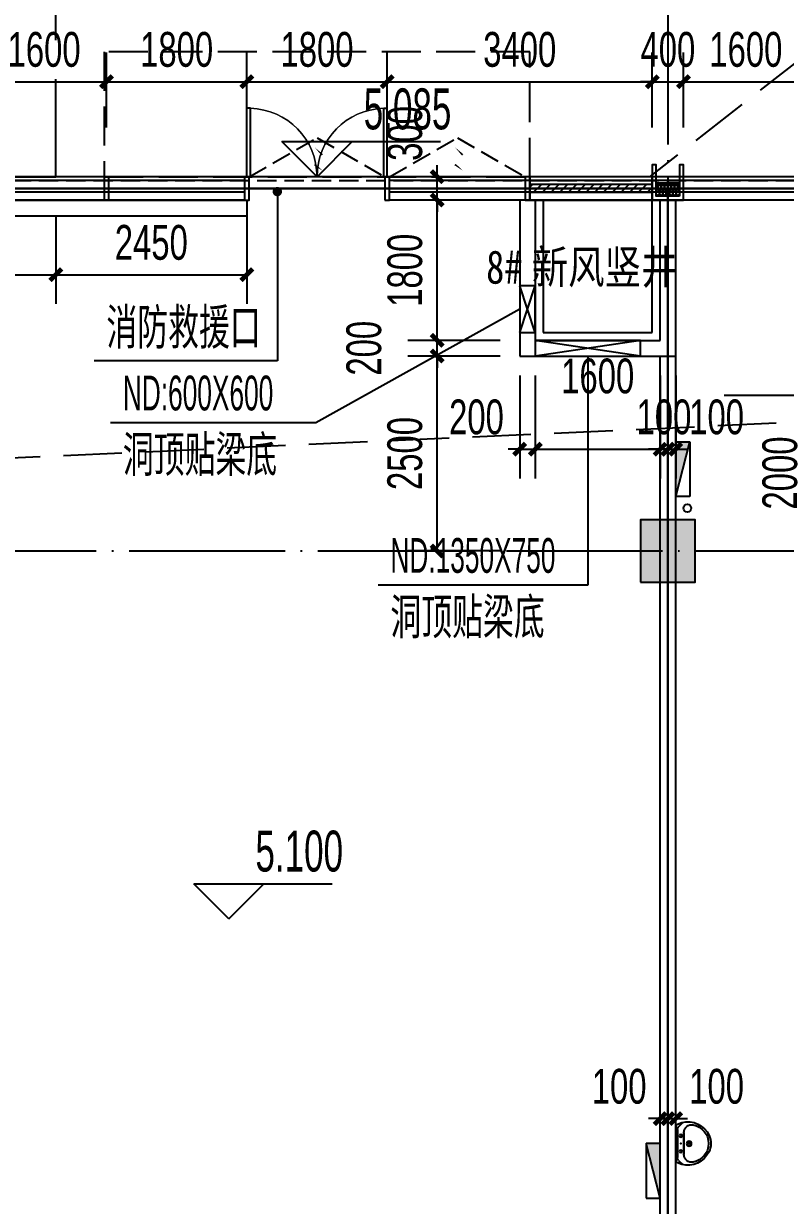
# Model space of a CAD drawing. Extents: x -409435 to 356702, y -107829 to 330904.
# Drawn here: x 69138 to 78907, y 97408 to 112563 of the extents above; entities that cross this region are included whole.
import ezdxf
from ezdxf.xclip import XClip

# ---------------------------------------------------------------- set-up
doc = ezdxf.new("R2010")
doc.units = 0
doc.header["$LTSCALE"] = 1000
doc.header["$MEASUREMENT"] = 0
doc.header["$XCLIPFRAME"] = 0
for name, pattern in [('104-14# 核心筒$0$DOTE', [2.42, 2, -0.2, 0.02, -0.2]), ('14#楼幕墙$0$DASH', [0.35, 0.25, -0.1]), ('X-104 14#平面$0$$0$DASH', [0.35, 0.25, -0.1]), ('X-104 14#平面$0$109 3#平面$0$DASH', [0.35, 0.25, -0.1]), ('X-104 14#平面$0$DASH', [0.35, 0.25, -0.1])]:
    doc.linetypes.add(name, pattern=pattern)
for name, color, linetype in [('01-标注_尺寸', 124, 'Continuous'), ('01-标注_符号', 200, 'Continuous'), ('02-TEXT_标注', 130, 'Continuous'), ('104-14# 核心筒$0$A_AXIS-轴线', 36, '104-14# 核心筒$0$DOTE'), ('104-14# 核心筒$0$A_STR-砼柱', 51, 'Continuous'), ('14#楼幕墙$0$A-C_玻璃幕墙', 140, 'Continuous'), ('14#楼幕墙$0$A-C_窗', 140, 'Continuous'), ('14#楼幕墙$0$A-C_门', 150, 'Continuous'), ('PUB_HATCH', 8, 'Continuous'), ('X-104 14#平面$0$01-标注_标高', 200, 'Continuous'), ('X-104 14#平面$0$02-TEXT_标注', 130, 'Continuous'), ('X-104 14#平面$0$A-C_玻璃幕墙', 140, 'Continuous'), ('X-104 14#平面$0$A-C_窗', 140, 'Continuous'), ('X-104 14#平面$0$A-C_门', 150, 'Continuous'), ('X-104 14#平面$0$A-I_卫-洁具', 241, 'Continuous'), ('X-104 14#平面$0$A-O_屋面', 201, 'Continuous'), ('X-104 14#平面$0$A-SUR_保温', 222, 'Continuous'), ('X-104 14#平面$0$A-SUR_吊顶', 40, 'Continuous'), ('X-104 14#平面$0$A-TECH_暖通', 6, 'Continuous'), ('X-104 14#平面$0$A-TECH_水', 3, 'Continuous'), ('X-104 14#平面$0$A-TECH_结构', 21, 'Continuous'), ('X-104 14#平面$0$A_STR-砌块墙', 121, 'Continuous'), ('X-104 14#平面$0$SURFACE', 6, 'Continuous'), ('建-标注-文本', 254, 'Continuous'), ('建-标注-索引', 75, 'Continuous')]:
    doc.layers.add(name, color=color, linetype=linetype)
doc.layers.add('14#楼幕墙$0$04-不打印_辅助线', color=165, linetype='Continuous', plot=False)
doc.layers.add('X-104 14#平面$0$000套内', color=226, linetype='Continuous', lineweight=30, plot=False)
doc.styles.add('_TCH_DIM', font='ros.shx', dxfattribs={"width": 0.8, "height": 2, "bigfont": 'jd.shx'})
doc.styles.add('_TCH_DIM_T3', font='ros.shx', dxfattribs={"width": 0.705882, "bigfont": 'jd.shx'})
doc.styles.add('X-104 14#平面$0$_TCH_DIM', font='ros.shx', dxfattribs={"width": 0.8, "bigfont": 'jd.shx'})
doc.styles.add('X-104 14#平面$0$Standard', font='STXIHEI_0.TTF', dxfattribs={"width": 0.8})
doc.dimstyles.new('_TCH_ARCH&&150', dxfattribs={"dimtxt": 446.25, "dimasz": 150, "dimexe": 375, "dimexo": 450, "dimgap": 189.375, "dimtad": 1, "dimdec": 0, "dimzin": 0, "dimdsep": 46, "dimtxsty": '_TCH_DIM_T3', "dimblk": 'ARCHTICK', "dimcen": 0.09, "dimclrt": 7, "dimazin": 2, "dimtfac": 1, "dimtdec": 0, "dimtix": 1, "dimtmove": 2, "dimatfit": 3, "dimfxl": 0, "dimtolj": 1, "dimtzin": 0, "dimarcsym": 0})

# ---------------------------------------------------------------- blocks, each defined once
blk = doc.blocks.new('14#楼幕墙$0$A$C678332E3')
blk.add_lwpolyline([(0, 0), (60, 0), (60, 300), (0, 300)], close=True)
blk = doc.blocks.new('14#楼幕墙$0$$LinePat$岩棉板')
at = {"color": 0}
for p, q in [((0, -17), (12, -67)), ((12, -67), (24, -17))]:
    blk.add_line(p, q, dxfattribs=at)
for centre, start, end in [((12, -17), 0, 180), ((0, -67), 270, 0), ((24, -67), 180, 270)]:
    blk.add_arc(centre, 12, start, end, dxfattribs=at)
at = {"layer": 'Defpoints'}
blk.add_point((0, 0.1), dxfattribs=at)
at = {"layer": 'Defpoints', "color": 0}
blk.add_point((24, -84), dxfattribs=at)
blk = doc.blocks.new('*U485')
blk.add_lwpolyline([(300, 0), (0, 0), (0, 150), (300, 150)], close=True)
at = {"color": 8, "xscale": -1.785714284225998, "yscale": 1.782568518697715, "zscale": 1.782568518697715, "rotation": 180}
for p in [(0, 0), (43, 0), (86, 0), (129, 0), (171, 0), (214, 0), (257, 0)]:
    blk.add_blockref('14#楼幕墙$0$$LinePat$岩棉板', p, dxfattribs=at)
blk = doc.blocks.new('14#楼幕墙$0$A$C07E80D9E')
blk.add_lwpolyline([(-350, -50), (-50, -50), (-50, -450), (0, -450), (0, 0), (-400, 0), (-400, -450), (-350, -450)], close=True)
for points in [[(-50, -200), (-350, -200)], [(-50, -220), (-350, -220)]]:
    blk.add_lwpolyline(points)
at = {"layer": '14#楼幕墙$0$A-C_玻璃幕墙', "rotation": 180}
blk.add_blockref('*U485', (-50, -50), dxfattribs=at)
blk = doc.blocks.new('14#楼幕墙$0$A$C09283E46')
for name, p, rotation in [('14#楼幕墙$0$A$C678332E3', (30587, 21095), 357.5000000000006), ('14#楼幕墙$0$A$C678332E3', (32385, 21017), 357.5000000000006), ('14#楼幕墙$0$A$C678332E3', (34184, 20938), 357.5000000000006), ('14#楼幕墙$0$A$C07E80D9E', (37610, 20789), 177.5000000000001), ('14#楼幕墙$0$A$C678332E3', (35982, 20860), 357.5000000000006)]:
    blk.add_blockref(name, p, dxfattribs=dict(rotation=rotation))
blk = doc.blocks.new('14#楼幕墙$0$A$C22714246')
at = {"linetype": '14#楼幕墙$0$DASH'}
blk.add_lwpolyline([(1740, 497), (870, 0), (0, 497)], dxfattribs=at)
at = {"layer": '14#楼幕墙$0$A-C_玻璃幕墙', "color": 1}
blk.add_lwpolyline([(899, 122, 0, 25, 0), (802, 217, 0, 0, 0), (900, 340, 25, 0, 0), (796, 422, 0, 0, 0)], format="xyseb", dxfattribs=at)
blk = doc.blocks.new('14#楼幕墙$0$$DorLib2D$00000002')
for p, q in [((-0.5, 0), (-0.5, 0.4875)), ((-0.475, 0.4875), (-0.5, 0.4875)), ((-0.475, 0), (-0.475, 0.4875)), ((0.475, 0), (0.475, 0.4875)), ((0.475, 0.4875), (0.5, 0.4875)), ((0.5, 0), (0.5, 0.4875)), ((-0.5, 0), (-0.475, 0)), ((0.5, 0), (0.475, 0))]:
    blk.add_line(p, q)
at = {"lineweight": 13}
for centre, start, end in [((-0.4875, 0), 0, 88.53072), ((0.4875, 0), 91.46928, 180)]:
    blk.add_arc(centre, 0.4875, start, end, dxfattribs=at)
blk = doc.blocks.new('14#楼幕墙')
at = {"layer": '14#楼幕墙$0$A-C_玻璃幕墙'}
for p, q in [((86987, 110600), (8392, 110600)), ((71970, 110550), (55830, 110550)), ((80970, 110550), (73830, 110550)), ((71970, 110400), (55830, 110400)), ((80970, 110400), (73830, 110400)), ((71970, 110300), (55830, 110300)), ((80970, 110300), (73830, 110300))]:
    blk.add_line(p, q, dxfattribs=at)
at = {"layer": '14#楼幕墙$0$A-C_玻璃幕墙', "linetype": '14#楼幕墙$0$DASH', "ltscale": 2}
blk.add_lwpolyline([(70170, 110600), (75630, 110600), (75630, 112200), (70170, 112200)], close=True, dxfattribs=at)
at = {"layer": '14#楼幕墙$0$04-不打印_辅助线', "rotation": 180}
blk.add_blockref('14#楼幕墙$0$A$C22714246', (73770, 111097), dxfattribs=at)
at = {"layer": '14#楼幕墙$0$A-C_玻璃幕墙', "rotation": 2.499999999999448}
blk.add_blockref('14#楼幕墙$0$A$C09283E46', (40532, 87891), dxfattribs=at)
at = {"layer": '14#楼幕墙$0$A-C_窗', "rotation": 180}
blk.add_blockref('14#楼幕墙$0$A$C22714246', (75570, 111097), dxfattribs=at)
at = {"layer": '14#楼幕墙$0$A-C_门', "xscale": -1800, "yscale": 1800, "zscale": 100}
blk.add_blockref('14#楼幕墙$0$$DorLib2D$00000002', (72900, 110600), dxfattribs=at)
blk = doc.blocks.new('_FZH')
blk.add_lwpolyline([(-0.5, -0.5), (0.5, -0.5), (0.5, 0.5), (-0.5, 0.5)], close=True)
at = {"layer": 'PUB_HATCH'}
blk.add_solid([(-0.5, -0.5), (0.5, -0.5), (-0.5, 0.5), (0.5, 0.5)], dxfattribs=at)
blk = doc.blocks.new('104-14# 核心筒')
at = {"layer": '104-14# 核心筒$0$A_AXIS-轴线'}
for p, q in [((77400, 139633.6), (77400, 80554.9)), ((-9370.1, 105800), (120259.9, 105800))]:
    blk.add_line(p, q, dxfattribs=at)
at = {"layer": '104-14# 核心筒$0$A_STR-砼柱', "xscale": 700, "yscale": 800, "zscale": 800}
blk.add_blockref('_FZH', (77400, 105800), dxfattribs=at)
blk = doc.blocks.new('*U386')
h = blk.add_hatch()
h.set_pattern_fill('ANSI31', color=256, scale=50)
h.set_pattern_definition([(45, (-56042.376, 120006.8), (-56.1266, 56.1266), [])])
h.paths.add_polyline_path([(-1570, 100), (0, 100), (0, 200), (-1570, 200)])
for points in [[(-1570, 0), (0, 0), (0, 300), (-1570, 300)], [(-1570, 100), (0, 100), (0, 200), (-1570, 200)]]:
    blk.add_lwpolyline(points, close=True)
blk = doc.blocks.new('X-104 14#平面$0$$TwtSys$00000434')
for p, q in [((-0.5, 0.5), (-0.5, -0.5)), ((-0.5, -0.5), (0.5, 0.5)), ((0.5, 0.5), (-0.5, 0.5)), ((0.5, -0.5), (0.5, 0.5)), ((-0.5, -0.5), (0.5, -0.5))]:
    blk.add_line(p, q)
blk.add_solid([(0.5, -0.5), (0.5, 0.5), (-0.5, -0.5)])
blk = doc.blocks.new('X-104 14#平面$0$A$C324F6C76')
at = {"layer": 'X-104 14#平面$0$A-TECH_水'}
blk.add_circle((-38250, 106350), 50, dxfattribs=at)
at = {"layer": 'X-104 14#平面$0$A-TECH_水', "xscale": -700, "zscale": 700}
for p, yscale, rotation in [((-38310, 106850), 180, 270.0000000000027), ((-38690, 97850), -180, 269.999999999999)]:
    blk.add_blockref('X-104 14#平面$0$$TwtSys$00000434', p, dxfattribs=dict(at, yscale=yscale, rotation=rotation))
blk = doc.blocks.new('*U440')
blk.add_lwpolyline([(200, 0), (200, 600), (0, 600), (0, 0), (200, 0), (0, 600), (0, 0), (200, 600)])
blk = doc.blocks.new('*U441')
blk.add_lwpolyline([(200, 0), (200, 1350), (0, 1350), (0, 0), (200, 0), (0, 1350), (0, 0), (200, 1350)])
blk = doc.blocks.new('X-104 14#平面$0$sdfjladfiididid')
at = {"layer": 'X-104 14#平面$0$A-TECH_暖通'}
blk.add_blockref('*U440', (75500, 108600), dxfattribs=at)
at = {"layer": 'X-104 14#平面$0$A-TECH_暖通', "rotation": 90}
blk.add_blockref('*U441', (77050, 108300), dxfattribs=at)
blk = doc.blocks.new('X-104 14#平面$0$$DorLib2D$00000002')
for p, q in [((-0.5, 0), (-0.5, 0.4875)), ((-0.475, 0.4875), (-0.5, 0.4875)), ((-0.475, 0), (-0.475, 0.4875)), ((0.475, 0), (0.475, 0.4875)), ((0.475, 0.4875), (0.5, 0.4875)), ((0.5, 0), (0.5, 0.4875)), ((-0.5, 0), (-0.475, 0)), ((0.5, 0), (0.475, 0))]:
    blk.add_line(p, q)
at = {"lineweight": 13}
for centre, start, end in [((-0.4875, 0), 0, 88.53072), ((0.4875, 0), 91.46928, 180)]:
    blk.add_arc(centre, 0.4875, start, end, dxfattribs=at)
blk = doc.blocks.new('X-104 14#平面$0$$lvtry$00000178')
at = {"color": 0}
for p, q in [((-238, 0), (238, 0)), ((-214, -36), (-272, -91)), ((-180, -23), (180, -23)), ((-142, -105), (140, -105)), ((140, -105), (-142, -105)), ((216, -37), (268, -91))]:
    blk.add_line(p, q, dxfattribs=at)
blk.add_lwpolyline([(-104, -430, 0.224698), (110, -425, 0.348046), (269, -79), (239, 0), (-241, 0), (-271, -79, 0.356844)], format="xyb", close=True, dxfattribs=at)
for centre, radius in [((-100, -65), 16.3), ((1, -172), 31.6), ((100, -65), 16.3)]:
    blk.add_circle(centre, radius, dxfattribs=at)
at = {"color": 0, "lineweight": 13}
blk.add_circle((1, -172), 23, dxfattribs=at)
at = {"color": 0}
for centre, radius, start, end in [((-142, -205), 100, 90, 190.5602), ((-180, -73), 50, 90, 133.181), ((140, -205), 100, 349.4398, 90), ((180, -73), 50, 44.5607, 90), ((-1, -179), 243, 190.5602, 349.4398)]:
    blk.add_arc(centre, radius, start, end, dxfattribs=at)
for p in [(0, -65), (1, -172)]:
    blk.add_point(p, dxfattribs=at)
blk = doc.blocks.new('X-104 14#平面')
at = {"layer": 'X-104 14#平面$0$000套内'}
blk.add_lwpolyline([(77400, 110450), (77400, 86272.2), (59400, 85343.1), (59400, 96800), (51400, 96800), (51400, 98800), (50400, 98800), (50400, 110450)], close=True, dxfattribs=at)
blk.add_lwpolyline([(83829.7, 86604), (77400, 86272.2), (77400, 110450), (86700, 110450)], dxfattribs=at)
at = {"layer": 'X-104 14#平面$0$01-标注_标高'}
for p, q in [((72900, 110600), (72450, 111050)), ((72450, 111050), (74484.8, 111050)), ((72900, 110600), (73350, 111050)), ((71769.2, 101081.5), (71319.2, 101531.5)), ((71319.2, 101531.5), (73095.8, 101531.5)), ((71769.2, 101081.5), (72219.2, 101531.5))]:
    blk.add_line(p, q, dxfattribs=at)
at = {"layer": 'X-104 14#平面$0$A-C_玻璃幕墙'}
blk.add_lwpolyline([(109062.3, 84667.9), (119297.3, 99814.5), (117562.9, 100200.5), (120741.8, 127894.6), (99426.9, 133825), (92631.2, 109400), (86987.2, 109400), (86987.2, 110600), (8392.2, 110600), (5688.7, 97881.2), (-2733.6, 99671.4), (-6009.8, 84258.3), (40178.1, 86274.9), (39845.1, 84183.6), (83845.6, 86452.5)], close=True, dxfattribs=at)
at = {"layer": 'X-104 14#平面$0$A-O_屋面', "linetype": 'X-104 14#平面$0$DASH', "ltscale": 5}
blk.add_lwpolyline([(73925.6, 118227.8), (72386.6, 119937.1), (67250, 115312), (67250, 110600), (69550, 110600), (69550, 114288)], close=True, dxfattribs=at)
at = {"layer": 'X-104 14#平面$0$A-SUR_保温'}
for p, q in [((75800, 110300), (75800, 108600)), ((75800, 108600), (77200, 108600))]:
    blk.add_line(p, q, dxfattribs=at)
at = {"layer": 'X-104 14#平面$0$A-SUR_吊顶', "linetype": 'X-104 14#平面$0$109 3#平面$0$DASH', "ltscale": 3}
for points in [[(95099.4, 118271), (89096.5, 119941.2), (77166, 110600)], [(82466.9, 86681.8), (83499.8, 89365.9), (52926.6, 88084.7), (53491, 90739.8), (17309.3, 90108.2), (22065.4, 106694.6), (62738.3, 107720), (62307.5, 106691.2), (92309.4, 108057.1)]]:
    blk.add_lwpolyline(points, dxfattribs=at)
at = {"layer": 'X-104 14#平面$0$A-TECH_结构', "linetype": 'X-104 14#平面$0$$0$DASH'}
blk.add_lwpolyline([(1461.8, 98728.5), (5727.2, 97821.9), (8432.6, 110550), (86937.2, 110550), (86937.2, 109350), (92677.4, 109350)], dxfattribs=at)
at = {"layer": 'X-104 14#平面$0$A_STR-砌块墙'}
for p, q in [((64800, 110300), (72000, 110300)), ((72000, 110300), (72000, 110100)), ((75500, 110300), (75500, 108300)), ((75700, 110300), (75500, 110300)), ((75700, 110300), (75700, 108500)), ((77300, 108500), (77300, 110300)), ((77300, 110300), (77500, 110300)), ((77500, 108300), (77500, 110300)), ((64800, 110100), (72000, 110100)), ((75700, 108500), (77300, 108500)), ((75500, 108300), (77500, 108300)), ((77300, 94900), (77300, 108300)), ((77500, 94800), (77500, 108300))]:
    blk.add_line(p, q, dxfattribs=at)
at = {"layer": 'X-104 14#平面$0$SURFACE'}
blk.add_line((77200, 108600), (77200, 110300), dxfattribs=at)
ref = blk.add_blockref('104-14# 核心筒', (0, 0))
XClip(ref).set_block_clipping_path([(-38664.3623821461, -25500), (139216.5485069363, 330900)])
for name, p in [('X-104 14#平面$0$A$C324F6C76', (115900, 0)), ('14#楼幕墙', (0, 0)), ('X-104 14#平面$0$sdfjladfiididid', (0, 0))]:
    blk.add_blockref(name, p)
at = {"layer": 'X-104 14#平面$0$A-C_窗'}
blk.add_blockref('*U386', (77200, 110300), dxfattribs=at)
at = {"layer": 'X-104 14#平面$0$A-C_门', "xscale": 1800, "yscale": 1800, "zscale": 100}
blk.add_blockref('X-104 14#平面$0$$DorLib2D$00000002', (72900, 110600), dxfattribs=at)
at = {"layer": 'X-104 14#平面$0$A-I_卫-洁具', "yscale": -1, "rotation": 270.0000000000007}
blk.add_blockref('X-104 14#平面$0$$lvtry$00000178', (77500, 98200), dxfattribs=at)
at = {"layer": 'X-104 14#平面$0$02-TEXT_标注'}
for s, height, style, width, p in [('5.085', 525, 'X-104 14#平面$0$_TCH_DIM', 0.64, (73499, 111207.5)), ('8#', 428.14, 'X-104 14#平面$0$Standard', 0.8, (75069.3, 109228.7)), ('新风竖井', 428.14, 'X-104 14#平面$0$Standard', 0.8, (75653.5, 109228.7)), ('5.100', 525, 'X-104 14#平面$0$_TCH_DIM', 0.64, (72110, 101689))]:
    blk.add_text(s, height=height, dxfattribs=dict(at, style=style, width=width)).set_placement(p)
blk = doc.blocks.new('sjdfadsfiididdi')
at = {"layer": '建-标注-索引'}
for p, q in [((75500, 108900), (72884, 107445)), ((76375, 108300), (76375, 105363)), ((72884, 107445), (70252, 107445)), ((76375, 105363), (73683, 105363))]:
    blk.add_line(p, q, dxfattribs=at)
at = {"layer": '建-标注-文本', "style": '_TCH_DIM'}
for s, height, width, p in [('ND:600X600', 446.2, 0.564706, (70410, 107603)), ('洞顶贴梁底', 520.9, 0.8, (70410, 106763)), ('ND:1350X750', 446.25, 0.564706, (73841, 105520)), ('洞顶贴梁底', 520.9, 0.8, (73841, 104680))]:
    blk.add_text(s, height=height, dxfattribs=dict(at, width=width)).set_placement(p)
blk = doc.blocks.new('_ArchTick')
at = {"color": 0, "linetype": 'ByBlock', "const_width": 0.4}
blk.add_lwpolyline([(-0.5, -0.5), (0.5, 0.5)], dxfattribs=at)
blk = doc.blocks.new('*D697')
at = {"layer": '01-标注_尺寸', "color": 0, "lineweight": -2, "transparency": 16777216}
for p, q in [((77600, 111230), (77600, 112193)), ((79200, 111230), (79200, 112193)), ((77600, 111818), (79200, 111818))]:
    blk.add_line(p, q, dxfattribs=at)
at = {"layer": 'Defpoints', "color": 0, "transparency": 16777216}
for p in [(79200, 111818), (77600, 110780), (79200, 110780)]:
    blk.add_point(p, dxfattribs=at)
at = {"layer": '01-标注_尺寸', "color": 0, "lineweight": -2, "transparency": 16777216, "xscale": 150, "yscale": 150, "zscale": 150, "rotation": 180}
blk.add_blockref('_ArchTick', (77600, 111818), dxfattribs=at)
at = {"layer": '01-标注_尺寸', "color": 0, "lineweight": -2, "transparency": 16777216, "xscale": 150, "yscale": 150, "zscale": 150}
blk.add_blockref('_ArchTick', (79200, 111818), dxfattribs=at)
at = {"layer": '01-标注_尺寸', "color": 7, "transparency": 16777216, "insert": (78400, 112230), "char_height": 446.2, "attachment_point": 5, "style": '_TCH_DIM_T3'}
blk.add_mtext('\\A1;1600', dxfattribs=at)
blk = doc.blocks.new('*D698')
at = {"layer": '01-标注_尺寸', "color": 0, "lineweight": -2, "transparency": 16777216}
for p, q in [((77200, 111230), (77200, 112193)), ((77600, 111230), (77600, 112193)), ((77200, 111818), (77050, 111818)), ((77200, 111818), (77600, 111818)), ((77600, 111818), (77750, 111818))]:
    blk.add_line(p, q, dxfattribs=at)
at = {"layer": 'Defpoints', "color": 0, "transparency": 16777216}
for p in [(77600, 111818), (77200, 110780), (77600, 110780)]:
    blk.add_point(p, dxfattribs=at)
at = {"layer": '01-标注_尺寸', "color": 0, "lineweight": -2, "transparency": 16777216, "xscale": 150, "yscale": 150, "zscale": 150}
blk.add_blockref('_ArchTick', (77200, 111818), dxfattribs=at)
at = {"layer": '01-标注_尺寸', "color": 0, "lineweight": -2, "transparency": 16777216, "xscale": 150, "yscale": 150, "zscale": 150, "rotation": 180}
blk.add_blockref('_ArchTick', (77600, 111818), dxfattribs=at)
at = {"layer": '01-标注_尺寸', "color": 7, "transparency": 16777216, "insert": (77400, 112230), "char_height": 446.2, "attachment_point": 5, "style": '_TCH_DIM_T3'}
blk.add_mtext('\\A1;400', dxfattribs=at)
blk = doc.blocks.new('*D699')
at = {"layer": '01-标注_尺寸', "color": 0, "lineweight": -2, "transparency": 16777216}
for p, q in [((73800, 111230), (73800, 112193)), ((77200, 111230), (77200, 112193)), ((73800, 111818), (77200, 111818))]:
    blk.add_line(p, q, dxfattribs=at)
at = {"layer": 'Defpoints', "color": 0, "transparency": 16777216}
for p in [(77200, 111818), (73800, 110780), (77200, 110780)]:
    blk.add_point(p, dxfattribs=at)
at = {"layer": '01-标注_尺寸', "color": 0, "lineweight": -2, "transparency": 16777216, "xscale": 150, "yscale": 150, "zscale": 150, "rotation": 180}
blk.add_blockref('_ArchTick', (73800, 111818), dxfattribs=at)
at = {"layer": '01-标注_尺寸', "color": 0, "lineweight": -2, "transparency": 16777216, "xscale": 150, "yscale": 150, "zscale": 150}
blk.add_blockref('_ArchTick', (77200, 111818), dxfattribs=at)
at = {"layer": '01-标注_尺寸', "color": 7, "transparency": 16777216, "insert": (75500, 112230), "char_height": 446.2, "attachment_point": 5, "style": '_TCH_DIM_T3'}
blk.add_mtext('\\A1;3400', dxfattribs=at)
blk = doc.blocks.new('*D700')
at = {"layer": '01-标注_尺寸', "color": 0, "lineweight": -2, "transparency": 16777216}
for p, q in [((72000, 111230), (72000, 112193)), ((73800, 111230), (73800, 112193)), ((72000, 111818), (73800, 111818))]:
    blk.add_line(p, q, dxfattribs=at)
at = {"layer": 'Defpoints', "color": 0, "transparency": 16777216}
for p in [(73800, 111818), (72000, 110780), (73800, 110780)]:
    blk.add_point(p, dxfattribs=at)
at = {"layer": '01-标注_尺寸', "color": 0, "lineweight": -2, "transparency": 16777216, "xscale": 150, "yscale": 150, "zscale": 150, "rotation": 180}
blk.add_blockref('_ArchTick', (72000, 111818), dxfattribs=at)
at = {"layer": '01-标注_尺寸', "color": 0, "lineweight": -2, "transparency": 16777216, "xscale": 150, "yscale": 150, "zscale": 150}
blk.add_blockref('_ArchTick', (73800, 111818), dxfattribs=at)
at = {"layer": '01-标注_尺寸', "color": 7, "transparency": 16777216, "insert": (72900, 112230), "char_height": 446.2, "attachment_point": 5, "style": '_TCH_DIM_T3'}
blk.add_mtext('\\A1;1800', dxfattribs=at)
blk = doc.blocks.new('*D701')
at = {"layer": '01-标注_尺寸', "color": 0, "lineweight": -2, "transparency": 16777216}
for p, q in [((70200, 111230), (70200, 112193)), ((72000, 111230), (72000, 112193)), ((70200, 111818), (72000, 111818))]:
    blk.add_line(p, q, dxfattribs=at)
at = {"layer": 'Defpoints', "color": 0, "transparency": 16777216}
for p in [(72000, 111818), (70200, 110780), (72000, 110780)]:
    blk.add_point(p, dxfattribs=at)
at = {"layer": '01-标注_尺寸', "color": 0, "lineweight": -2, "transparency": 16777216, "xscale": 150, "yscale": 150, "zscale": 150, "rotation": 180}
blk.add_blockref('_ArchTick', (70200, 111818), dxfattribs=at)
at = {"layer": '01-标注_尺寸', "color": 0, "lineweight": -2, "transparency": 16777216, "xscale": 150, "yscale": 150, "zscale": 150}
blk.add_blockref('_ArchTick', (72000, 111818), dxfattribs=at)
at = {"layer": '01-标注_尺寸', "color": 7, "transparency": 16777216, "insert": (71100, 112230), "char_height": 446.2, "attachment_point": 5, "style": '_TCH_DIM_T3'}
blk.add_mtext('\\A1;1800', dxfattribs=at)
blk = doc.blocks.new('*D702')
at = {"layer": '01-标注_尺寸', "color": 0, "lineweight": -2, "transparency": 16777216}
for p, q in [((68600, 111230), (68600, 112193)), ((70200, 111230), (70200, 112193)), ((68600, 111818), (70200, 111818))]:
    blk.add_line(p, q, dxfattribs=at)
at = {"layer": 'Defpoints', "color": 0, "transparency": 16777216}
for p in [(70200, 111818), (68600, 110780), (70200, 110780)]:
    blk.add_point(p, dxfattribs=at)
at = {"layer": '01-标注_尺寸', "color": 0, "lineweight": -2, "transparency": 16777216, "xscale": 150, "yscale": 150, "zscale": 150, "rotation": 180}
blk.add_blockref('_ArchTick', (68600, 111818), dxfattribs=at)
at = {"layer": '01-标注_尺寸', "color": 0, "lineweight": -2, "transparency": 16777216, "xscale": 150, "yscale": 150, "zscale": 150}
blk.add_blockref('_ArchTick', (70200, 111818), dxfattribs=at)
at = {"layer": '01-标注_尺寸', "color": 7, "transparency": 16777216, "insert": (69400, 112230), "char_height": 446.2, "attachment_point": 5, "style": '_TCH_DIM_T3'}
blk.add_mtext('\\A1;1600', dxfattribs=at)
blk = doc.blocks.new('*D1047')
at = {"layer": '01-标注_尺寸', "color": 0, "lineweight": -2, "transparency": 16777216}
for p, q in [((77400, 97865), (77400, 98895)), ((77500, 97865), (77500, 98895)), ((77400, 98520), (77250, 98520)), ((77400, 98520), (77500, 98520)), ((77500, 98520), (77650, 98520))]:
    blk.add_line(p, q, dxfattribs=at)
at = {"layer": 'Defpoints', "color": 0, "transparency": 16777216}
for p in [(77500, 98520), (77400, 97415), (77500, 97415)]:
    blk.add_point(p, dxfattribs=at)
at = {"layer": '01-标注_尺寸', "color": 0, "lineweight": -2, "transparency": 16777216, "xscale": 150, "yscale": 150, "zscale": 150}
blk.add_blockref('_ArchTick', (77400, 98520), dxfattribs=at)
at = {"layer": '01-标注_尺寸', "color": 0, "lineweight": -2, "transparency": 16777216, "xscale": 150, "yscale": 150, "zscale": 150, "rotation": 180}
blk.add_blockref('_ArchTick', (77500, 98520), dxfattribs=at)
at = {"layer": '01-标注_尺寸', "color": 7, "transparency": 16777216, "insert": (78025, 98932), "char_height": 446.2, "attachment_point": 5, "style": '_TCH_DIM_T3'}
blk.add_mtext('\\A1;100', dxfattribs=at)
blk = doc.blocks.new('*D1048')
at = {"layer": '01-标注_尺寸', "color": 0, "lineweight": -2, "transparency": 16777216}
for p, q in [((77300, 97865), (77300, 98895)), ((77400, 97865), (77400, 98895)), ((77300, 98520), (77150, 98520)), ((77300, 98520), (77400, 98520)), ((77400, 98520), (77550, 98520))]:
    blk.add_line(p, q, dxfattribs=at)
at = {"layer": 'Defpoints', "color": 0, "transparency": 16777216}
for p in [(77400, 98520), (77300, 97415), (77400, 97415)]:
    blk.add_point(p, dxfattribs=at)
at = {"layer": '01-标注_尺寸', "color": 0, "lineweight": -2, "transparency": 16777216, "xscale": 150, "yscale": 150, "zscale": 150}
blk.add_blockref('_ArchTick', (77300, 98520), dxfattribs=at)
at = {"layer": '01-标注_尺寸', "color": 0, "lineweight": -2, "transparency": 16777216, "xscale": 150, "yscale": 150, "zscale": 150, "rotation": 180}
blk.add_blockref('_ArchTick', (77400, 98520), dxfattribs=at)
at = {"layer": '01-标注_尺寸', "color": 7, "transparency": 16777216, "insert": (76775, 98932), "char_height": 446.2, "attachment_point": 5, "style": '_TCH_DIM_T3'}
blk.add_mtext('\\A1;100', dxfattribs=at)
blk = doc.blocks.new('*D1269')
at = {"layer": '01-标注_尺寸', "color": 0, "lineweight": -2, "transparency": 16777216}
for p, q in [((77400, 108050), (77400, 106730)), ((77500, 108050), (77500, 106730)), ((77400, 107105), (77250, 107105)), ((77400, 107105), (77500, 107105)), ((77500, 107105), (77650, 107105))]:
    blk.add_line(p, q, dxfattribs=at)
at = {"layer": 'Defpoints', "color": 0, "transparency": 16777216}
for p in [(77400, 108500), (77500, 108500), (77500, 107105)]:
    blk.add_point(p, dxfattribs=at)
at = {"layer": '01-标注_尺寸', "color": 0, "lineweight": -2, "transparency": 16777216, "xscale": 150, "yscale": 150, "zscale": 150}
blk.add_blockref('_ArchTick', (77400, 107105), dxfattribs=at)
at = {"layer": '01-标注_尺寸', "color": 0, "lineweight": -2, "transparency": 16777216, "xscale": 150, "yscale": 150, "zscale": 150, "rotation": 180}
blk.add_blockref('_ArchTick', (77500, 107105), dxfattribs=at)
at = {"layer": '01-标注_尺寸', "color": 7, "transparency": 16777216, "insert": (78025, 107517), "char_height": 446.2, "attachment_point": 5, "style": '_TCH_DIM_T3'}
blk.add_mtext('\\A1;100', dxfattribs=at)
blk = doc.blocks.new('*D1270')
at = {"layer": '01-标注_尺寸', "color": 0, "lineweight": -2, "transparency": 16777216}
for p, q in [((77300, 108050), (77300, 106730)), ((77400, 108050), (77400, 106730)), ((77300, 107105), (77150, 107105)), ((77300, 107105), (77400, 107105)), ((77400, 107105), (77550, 107105))]:
    blk.add_line(p, q, dxfattribs=at)
at = {"layer": 'Defpoints', "color": 0, "transparency": 16777216}
for p in [(77300, 108500), (77400, 108500), (77400, 107105)]:
    blk.add_point(p, dxfattribs=at)
at = {"layer": '01-标注_尺寸', "color": 0, "lineweight": -2, "transparency": 16777216, "xscale": 150, "yscale": 150, "zscale": 150}
blk.add_blockref('_ArchTick', (77300, 107105), dxfattribs=at)
at = {"layer": '01-标注_尺寸', "color": 0, "lineweight": -2, "transparency": 16777216, "xscale": 150, "yscale": 150, "zscale": 150, "rotation": 180}
blk.add_blockref('_ArchTick', (77400, 107105), dxfattribs=at)
at = {"layer": '01-标注_尺寸', "color": 7, "transparency": 16777216, "insert": (77350, 107517), "char_height": 446.2, "attachment_point": 5, "style": '_TCH_DIM_T3'}
blk.add_mtext('\\A1;100', dxfattribs=at)
blk = doc.blocks.new('*D1271')
at = {"layer": '01-标注_尺寸', "color": 0, "lineweight": -2, "transparency": 16777216}
for p, q in [((75700, 108050), (75700, 106730)), ((77300, 108050), (77300, 106730)), ((75700, 107105), (77300, 107105))]:
    blk.add_line(p, q, dxfattribs=at)
at = {"layer": 'Defpoints', "color": 0, "transparency": 16777216}
for p in [(75700, 108500), (77300, 108500), (77300, 107105)]:
    blk.add_point(p, dxfattribs=at)
at = {"layer": '01-标注_尺寸', "color": 0, "lineweight": -2, "transparency": 16777216, "xscale": 150, "yscale": 150, "zscale": 150, "rotation": 180}
blk.add_blockref('_ArchTick', (75700, 107105), dxfattribs=at)
at = {"layer": '01-标注_尺寸', "color": 0, "lineweight": -2, "transparency": 16777216, "xscale": 150, "yscale": 150, "zscale": 150}
blk.add_blockref('_ArchTick', (77300, 107105), dxfattribs=at)
at = {"layer": '01-标注_尺寸', "color": 7, "transparency": 16777216, "insert": (76500, 108042), "char_height": 446.2, "attachment_point": 5, "style": '_TCH_DIM_T3'}
blk.add_mtext('\\A1;1600', dxfattribs=at)
blk = doc.blocks.new('*D1272')
at = {"layer": '01-标注_尺寸', "color": 0, "lineweight": -2, "transparency": 16777216}
for p, q in [((75500, 108050), (75500, 106730)), ((75700, 108050), (75700, 106730)), ((75500, 107105), (75350, 107105)), ((75500, 107105), (75700, 107105)), ((75700, 107105), (75850, 107105))]:
    blk.add_line(p, q, dxfattribs=at)
at = {"layer": 'Defpoints', "color": 0, "transparency": 16777216}
for p in [(75500, 108500), (75700, 108500), (75700, 107105)]:
    blk.add_point(p, dxfattribs=at)
at = {"layer": '01-标注_尺寸', "color": 0, "lineweight": -2, "transparency": 16777216, "xscale": 150, "yscale": 150, "zscale": 150}
blk.add_blockref('_ArchTick', (75500, 107105), dxfattribs=at)
at = {"layer": '01-标注_尺寸', "color": 0, "lineweight": -2, "transparency": 16777216, "xscale": 150, "yscale": 150, "zscale": 150, "rotation": 180}
blk.add_blockref('_ArchTick', (75700, 107105), dxfattribs=at)
at = {"layer": '01-标注_尺寸', "color": 7, "transparency": 16777216, "insert": (74945, 107517), "char_height": 446.2, "attachment_point": 5, "style": '_TCH_DIM_T3'}
blk.add_mtext('\\A1;200', dxfattribs=at)
blk = doc.blocks.new('*D1273')
at = {"layer": '01-标注_尺寸', "color": 0, "lineweight": -2, "transparency": 16777216}
for p, q in [((74441, 110600), (74441, 110750)), ((75250, 110600), (74066, 110600)), ((74441, 110300), (74441, 110600)), ((75250, 110300), (74066, 110300)), ((74441, 110300), (74441, 110150))]:
    blk.add_line(p, q, dxfattribs=at)
at = {"layer": 'Defpoints', "color": 0, "transparency": 16777216}
for p in [(74441, 110600), (75700, 110600), (75700, 110300)]:
    blk.add_point(p, dxfattribs=at)
at = {"layer": '01-标注_尺寸', "color": 0, "lineweight": -2, "transparency": 16777216, "xscale": 150, "yscale": 150, "zscale": 150}
for p, rotation in [((74441, 110600), 270), ((74441, 110300), 90)]:
    blk.add_blockref('_ArchTick', p, dxfattribs=dict(at, rotation=rotation))
at = {"layer": '01-标注_尺寸', "color": 7, "transparency": 16777216, "insert": (74028, 111155), "char_height": 446.2, "attachment_point": 5, "rotation": 90, "style": '_TCH_DIM_T3'}
blk.add_mtext('\\A1;300', dxfattribs=at)
blk = doc.blocks.new('*D1274')
at = {"layer": '01-标注_尺寸', "color": 0, "lineweight": -2, "transparency": 16777216}
for p, q in [((75250, 110300), (74066, 110300)), ((74441, 108500), (74441, 110300)), ((75250, 108500), (74066, 108500))]:
    blk.add_line(p, q, dxfattribs=at)
at = {"layer": 'Defpoints', "color": 0, "transparency": 16777216}
for p in [(74441, 110300), (75700, 110300), (75700, 108500)]:
    blk.add_point(p, dxfattribs=at)
at = {"layer": '01-标注_尺寸', "color": 0, "lineweight": -2, "transparency": 16777216, "xscale": 150, "yscale": 150, "zscale": 150}
for p, rotation in [((74441, 110300), 90), ((74441, 108500), 270)]:
    blk.add_blockref('_ArchTick', p, dxfattribs=dict(at, rotation=rotation))
at = {"layer": '01-标注_尺寸', "color": 7, "transparency": 16777216, "insert": (74028, 109400), "char_height": 446.2, "attachment_point": 5, "rotation": 90, "style": '_TCH_DIM_T3'}
blk.add_mtext('\\A1;1800', dxfattribs=at)
blk = doc.blocks.new('*D1275')
at = {"layer": '01-标注_尺寸', "color": 0, "lineweight": -2, "transparency": 16777216}
for p, q in [((74441, 108500), (74441, 108650)), ((75250, 108500), (74066, 108500)), ((74441, 108300), (74441, 108500)), ((75250, 108300), (74066, 108300)), ((74441, 108300), (74441, 108150))]:
    blk.add_line(p, q, dxfattribs=at)
at = {"layer": 'Defpoints', "color": 0, "transparency": 16777216}
for p in [(74441, 108500), (75700, 108500), (75700, 108300)]:
    blk.add_point(p, dxfattribs=at)
at = {"layer": '01-标注_尺寸', "color": 0, "lineweight": -2, "transparency": 16777216, "xscale": 150, "yscale": 150, "zscale": 150}
for p, rotation in [((74441, 108500), 270), ((74441, 108300), 90)]:
    blk.add_blockref('_ArchTick', p, dxfattribs=dict(at, rotation=rotation))
at = {"layer": '01-标注_尺寸', "color": 7, "transparency": 16777216, "insert": (73503, 108400), "char_height": 446.2, "attachment_point": 5, "rotation": 90, "style": '_TCH_DIM_T3'}
blk.add_mtext('\\A1;200', dxfattribs=at)
blk = doc.blocks.new('*D1276')
at = {"layer": '01-标注_尺寸', "color": 0, "lineweight": -2, "transparency": 16777216}
for p, q in [((75250, 108300), (74066, 108300)), ((74441, 105800), (74441, 108300)), ((75250, 105800), (74066, 105800))]:
    blk.add_line(p, q, dxfattribs=at)
at = {"layer": 'Defpoints', "color": 0, "transparency": 16777216}
for p in [(74441, 108300), (75700, 108300), (75700, 105800)]:
    blk.add_point(p, dxfattribs=at)
at = {"layer": '01-标注_尺寸', "color": 0, "lineweight": -2, "transparency": 16777216, "xscale": 150, "yscale": 150, "zscale": 150}
for p, rotation in [((74441, 108300), 90), ((74441, 105800), 270)]:
    blk.add_blockref('_ArchTick', p, dxfattribs=dict(at, rotation=rotation))
at = {"layer": '01-标注_尺寸', "color": 7, "transparency": 16777216, "insert": (74028, 107050), "char_height": 446.2, "attachment_point": 5, "rotation": 90, "style": '_TCH_DIM_T3'}
blk.add_mtext('\\A1;2500', dxfattribs=at)
blk = doc.blocks.new('*D1277')
at = {"layer": '01-标注_尺寸', "color": 0, "lineweight": -2, "transparency": 16777216}
for p, q in [((78123, 107800), (79625, 107800)), ((79250, 105800), (79250, 107800)), ((78123, 105800), (79625, 105800))]:
    blk.add_line(p, q, dxfattribs=at)
at = {"layer": 'Defpoints', "color": 0, "transparency": 16777216}
for p in [(77673, 107800), (79250, 107800), (77673, 105800)]:
    blk.add_point(p, dxfattribs=at)
at = {"layer": '01-标注_尺寸', "color": 0, "lineweight": -2, "transparency": 16777216, "xscale": 150, "yscale": 150, "zscale": 150}
for p, rotation in [((79250, 107800), 90), ((79250, 105800), 270)]:
    blk.add_blockref('_ArchTick', p, dxfattribs=dict(at, rotation=rotation))
at = {"layer": '01-标注_尺寸', "color": 7, "transparency": 16777216, "insert": (78838, 106800), "char_height": 446.2, "attachment_point": 5, "rotation": 90, "style": '_TCH_DIM_T3'}
blk.add_mtext('\\A1;2000', dxfattribs=at)
blk = doc.blocks.new('*D2529')
at = {"layer": '01-标注_尺寸', "color": 0, "lineweight": -2, "transparency": 16777216}
for p, q in [((67250, 110100), (67250, 108968)), ((69550, 110100), (69550, 108968)), ((67250, 109343), (69550, 109343))]:
    blk.add_line(p, q, dxfattribs=at)
at = {"layer": 'Defpoints', "color": 0, "transparency": 16777216}
for p in [(67250, 110550), (69550, 110550), (69550, 109343)]:
    blk.add_point(p, dxfattribs=at)
at = {"layer": '01-标注_尺寸', "color": 0, "lineweight": -2, "transparency": 16777216, "xscale": 150, "yscale": 150, "zscale": 150, "rotation": 180}
blk.add_blockref('_ArchTick', (67250, 109343), dxfattribs=at)
at = {"layer": '01-标注_尺寸', "color": 0, "lineweight": -2, "transparency": 16777216, "xscale": 150, "yscale": 150, "zscale": 150}
blk.add_blockref('_ArchTick', (69550, 109343), dxfattribs=at)
at = {"layer": '01-标注_尺寸', "color": 7, "transparency": 16777216, "insert": (68400, 109755), "char_height": 446.2, "attachment_point": 5, "style": '_TCH_DIM_T3'}
blk.add_mtext('\\A1;2300', dxfattribs=at)
blk = doc.blocks.new('*D2530')
at = {"layer": '01-标注_尺寸', "color": 0, "lineweight": -2, "transparency": 16777216}
for p, q in [((69550, 110100), (69550, 108968)), ((72000, 110100), (72000, 108968)), ((69550, 109343), (72000, 109343))]:
    blk.add_line(p, q, dxfattribs=at)
at = {"layer": 'Defpoints', "color": 0, "transparency": 16777216}
for p in [(69550, 110550), (72000, 110550), (72000, 109343)]:
    blk.add_point(p, dxfattribs=at)
at = {"layer": '01-标注_尺寸', "color": 0, "lineweight": -2, "transparency": 16777216, "xscale": 150, "yscale": 150, "zscale": 150, "rotation": 180}
blk.add_blockref('_ArchTick', (69550, 109343), dxfattribs=at)
at = {"layer": '01-标注_尺寸', "color": 0, "lineweight": -2, "transparency": 16777216, "xscale": 150, "yscale": 150, "zscale": 150}
blk.add_blockref('_ArchTick', (72000, 109343), dxfattribs=at)
at = {"layer": '01-标注_尺寸', "color": 7, "transparency": 16777216, "insert": (70775, 109755), "char_height": 446.2, "attachment_point": 5, "style": '_TCH_DIM_T3'}
blk.add_mtext('\\A1;2450', dxfattribs=at)

msp = doc.modelspace()

# ---------------------------------------------------------------- linework, layer by layer
at = {"layer": '01-标注_符号'}
for p, q in [((72391.4, 110409), (72391.4, 108238.1)), ((72391.4, 108238.1), (70041.9, 108238.1))]:
    msp.add_line(p, q, dxfattribs=at)
at = {"layer": '01-标注_符号', "const_width": 60}
msp.add_lwpolyline([(72391.4, 110439, 1), (72391.4, 110379, 1)], format="xyb", close=True, dxfattribs=at)

# ---------------------------------------------------------------- block references
for name in ['X-104 14#平面', 'sjdfadsfiididdi']:
    msp.add_blockref(name, (0, 0))

# ---------------------------------------------------------------- texts
at = {"layer": '02-TEXT_标注', "style": '_TCH_DIM', "width": 0.8}
msp.add_text('消防救援口', height=520.93, dxfattribs=at).set_placement((70199.4, 108395.6))

# ---------------------------------------------------------------- dimensions: what is measured, and where the dimension line sits
at = {"layer": '01-标注_尺寸'}
for p1, p2, distance, picture, middle in [((68600, 110779.9), (70200, 110779.9), 1037.7, '*D702', (69400, 112230.2)), ((70200, 110779.9), (72000, 110779.9), 1037.7, '*D701', (71100, 112230.2)), ((72000, 110779.9), (73800, 110779.9), 1037.7, '*D700', (72900, 112230.2)), ((73800, 110779.9), (77200, 110779.9), 1037.7, '*D699', (75500, 112230.2)), ((77200, 110779.9), (77600, 110779.9), 1037.7, '*D698', (77400, 112230.2)), ((77600, 110779.9), (79200, 110779.9), 1037.7, '*D697', (78400, 112230.2)), ((67250, 110550), (69550, 110550), -1207.1, '*D2529', (68400, 109755.4)), ((69550, 110550), (72000, 110550), -1207.1, '*D2530', (70775, 109755.4)), ((75700, 108500), (75700, 110300), 1259.1, '*D1274', (74028.4, 109400)), ((75700, 105800), (75700, 108300), 1259.1, '*D1276', (74028.4, 107050)), ((77300, 108500), (77400, 108500), -1395.3, '*D1270', (77350, 107517.2)), ((77673.4, 105800), (77673.4, 107800), -1577.1, '*D1277', (78838, 106800))]:
    dim = msp.add_aligned_dim(p1=p1, p2=p2, distance=distance, dimstyle='_TCH_ARCH&&150', dxfattribs=at)
    dim.commit()
    dim.dimension.update_dxf_attribs({"geometry": picture, "text_midpoint": middle})
for base, p1, p2, angle, picture, middle in [((74440.9, 110600), (75700, 110300), (75700, 110600), 90, '*D1273', (74028.4, 111155)), ((74440.9, 108500), (75700, 108300), (75700, 108500), 90, '*D1275', (73503.4, 108400)), ((75700, 107104.7), (75500, 108500), (75700, 108500), 0, '*D1272', (74945, 107517.2)), ((77300, 107104.7), (75700, 108500), (77300, 108500), 0, '*D1271', (76500, 108042.2)), ((77500, 107104.7), (77400, 108500), (77500, 108500), 0, '*D1269', (78025, 107517.2)), ((77400, 98519.7), (77300, 97415.3), (77400, 97415.3), 360, '*D1048', (76775, 98932.2)), ((77500, 98519.7), (77400, 97415.3), (77500, 97415.3), 360, '*D1047', (78025, 98932.2))]:
    dim = msp.add_linear_dim(base=base, p1=p1, p2=p2, angle=angle, dimstyle='_TCH_ARCH&&150', dxfattribs=at)
    dim.commit()
    dim.dimension.update_dxf_attribs({"geometry": picture, "text_midpoint": middle, "dimtype": 161})

doc.saveas('drawing.dxf')
